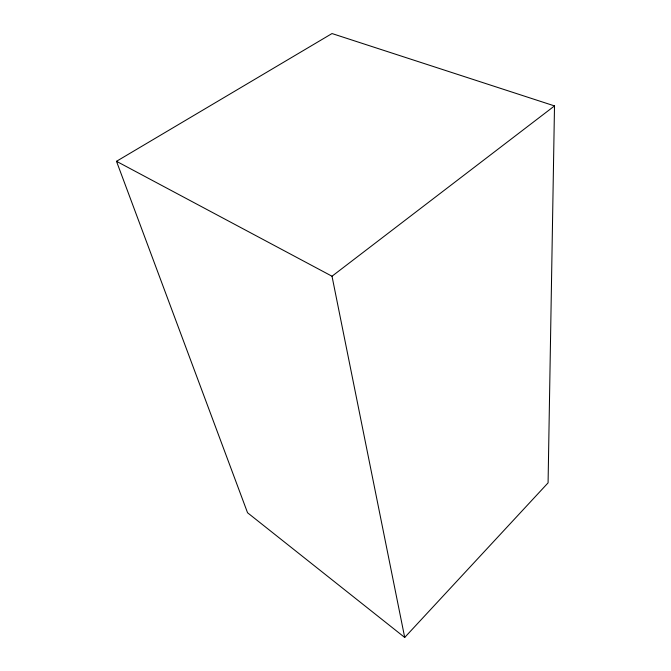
<?xml version="1.0" encoding="UTF-8"?>
<svg xmlns="http://www.w3.org/2000/svg" width="671" height="671" viewBox="0 0 671 671"><rect width="100%" height="100%" fill="white"/><g stroke="black" fill="none" stroke-linecap="round" stroke-linejoin="round"><path stroke-width="1.01" d="M554.506 105.917L548.081 482.86L404.705 637.45L247.549 512.753L116.494 161.3L332.011 33.55L554.506 105.917L332.011 276.226L404.705 637.45M116.494 161.3L332.011 276.226"/></g></svg>
